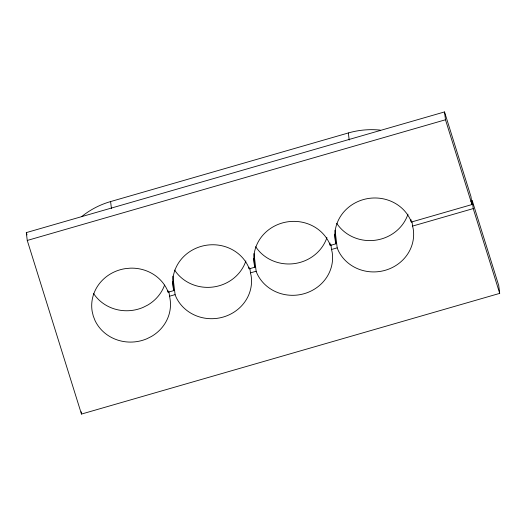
<?xml version="1.0" encoding="UTF-8"?>
<svg xmlns="http://www.w3.org/2000/svg" width="526" height="526" viewBox="0 0 526 526"><rect width="100%" height="100%" fill="white"/><g stroke="black" fill="none" stroke-linecap="round" stroke-linejoin="round"><path stroke-width="0.79" d="M81.721 216.561A78.874 73.877 -7 0 1 110.591 201.57L348.337 132.96A78.874 73.877 -7 0 1 380.206 130.106M470.698 201.208L472.263 200.761L498.74 285.552L499.7 293.383L81.477 414.067L27.26 240.448L26.3 232.617L444.523 111.933L471 196.724L471.96 204.555L411.299 222.057L410.313 219.52A39.437 36.938 -7 0 0 363.216 199.624A39.437 36.938 -7 0 0 335.312 241.164L335.936 243.808L330.249 245.451L329.263 242.907A39.437 36.938 -7 0 0 282.166 223.011A39.437 36.938 -7 0 0 254.262 264.552L254.886 267.195L249.199 268.839L248.206 266.294A39.437 36.938 -7 0 0 201.116 246.398A39.437 36.938 -7 0 0 173.212 287.939L173.836 290.582L168.149 292.226L167.156 289.688A39.437 36.938 -7 0 0 130.231 268.168L125.096 268.668A39.437 36.938 -7 0 0 92.155 311.326L93.273 316.034L95.035 320.551A39.437 36.938 -7 0 0 146.971 338.718L151.541 336.416A39.437 36.938 -7 0 0 170.036 298.906L168.82 291.443M27.26 240.448L445.483 119.764L444.523 111.933M169.411 296.263L175.099 294.619L172.83 276.143M175.099 294.619L176.092 297.164A39.437 36.938 -7 0 0 223.182 317.06A39.437 36.938 -7 0 0 251.086 275.519L250.461 272.876L256.149 271.232L253.979 253.558M256.149 271.232L257.142 273.776A39.437 36.938 -7 0 0 304.232 293.672A39.437 36.938 -7 0 0 332.143 252.132L331.511 249.488L337.199 247.845L335.029 230.171M337.199 247.845L338.192 250.383A39.437 36.938 -7 0 0 385.282 270.279A39.437 36.938 -7 0 0 413.193 228.744L412.562 226.095L473.222 208.592L472.263 200.761M445.483 119.764L471.96 204.555M473.222 208.592L499.7 293.383M26.3 232.617L27.023 234.931M412.068 222.077L412.562 226.095M411.003 219.651L411.299 222.057M348.337 132.96L349.205 140.015M334.753 234.169L335.936 243.808M330.92 244.662L331.511 249.488M329.953 243.038L330.249 245.451M253.802 258.358L254.886 267.195M249.968 268.858L250.461 272.876M249.002 267.228L249.199 268.839M172.752 281.745L173.836 290.582M167.952 290.622L168.149 292.226M110.591 201.57L111.453 208.618M81.188 411.72L81.477 414.067M164.559 285.112A39.437 36.938 -7 0 1 147.694 305.087L143.125 307.388A39.437 36.938 -7 0 1 93.569 293.475M245.879 260.949A39.437 36.938 -7 0 1 213.023 287.032A39.437 36.938 -7 0 1 174.619 270.081M326.929 237.561A39.437 36.938 -7 0 1 294.073 263.644A39.437 36.938 -7 0 1 255.675 246.694M407.979 214.174A39.437 36.938 -7 0 1 375.13 240.257A39.437 36.938 -7 0 1 336.725 223.307"/></g></svg>
